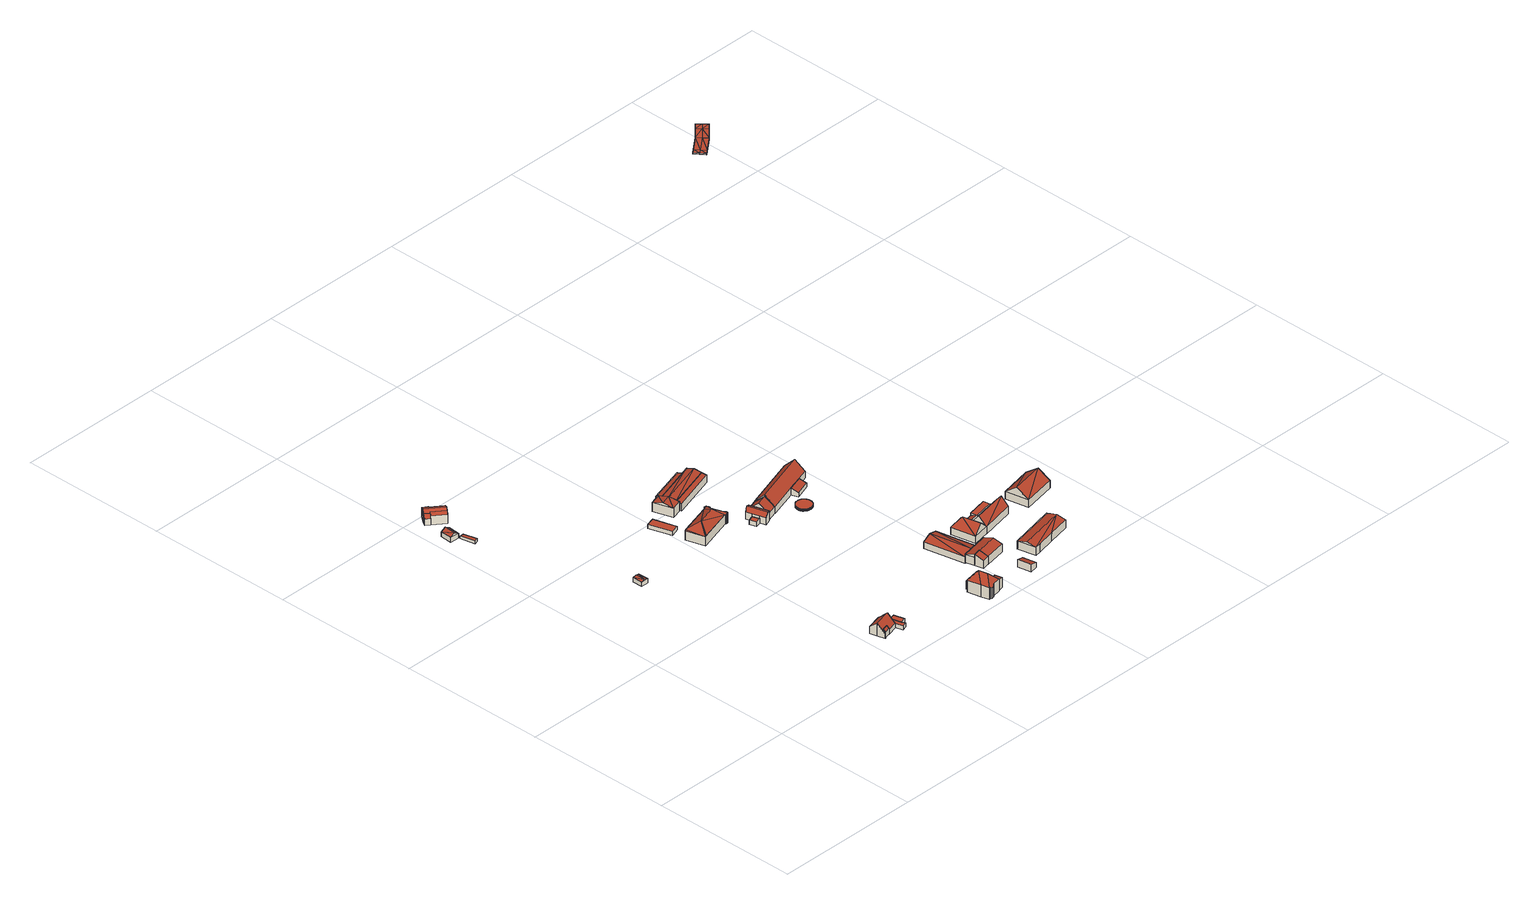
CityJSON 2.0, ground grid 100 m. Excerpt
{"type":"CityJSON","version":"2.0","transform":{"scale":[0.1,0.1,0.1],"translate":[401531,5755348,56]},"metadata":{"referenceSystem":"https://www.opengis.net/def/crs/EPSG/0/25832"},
"CityObjects":{
"building1":{"type":"Building","attributes":{"Gemeindeschluessel":"05515000","Geometrietyp2DReferenz":"3000","function":"31001_2700","roofType":"3100","measuredHeight":5.17},"geometry":[{"type":"Solid","lod":"2","boundaries":[[[[0,1,2,3]],[[4,5,1,0]],[[6,7,5,4]],[[3,2,7,6]],[[0,8,4]],[[6,9,3]],[[9,8,0]],[[0,3,9]],[[6,4,8]],[[8,9,6]],[[1,5,7,2]]]],"semantics":{"surfaces":[{"type":"WallSurface"},{"type":"RoofSurface"},{"type":"GroundSurface"}],"values":[[0,0,0,0,0,0,1,1,1,1,2]]}}]},
"building2":{"type":"Building","attributes":{"Gemeindeschluessel":"05515000","Geometrietyp2DReferenz":"3000","function":"31001_2700","roofType":"2100","measuredHeight":2.08},"geometry":[{"type":"Solid","lod":"2","boundaries":[[[[10,11,12,13]],[[14,15,11,10]],[[16,17,15,14]],[[13,12,17,16]],[[14,10,13,16]],[[11,15,17,12]]]],"semantics":{"surfaces":[{"type":"WallSurface"},{"type":"RoofSurface"},{"type":"GroundSurface"}],"values":[[0,0,0,0,1,2]]}}]},
"building3":{"type":"Building","attributes":{"Gemeindeschluessel":"05515000","Geometrietyp2DReferenz":"3000","function":"51009_1610","roofType":"2100","measuredHeight":7.01},"geometry":[{"type":"Solid","lod":"2","boundaries":[[[[18,19,20,21]],[[22,23,19,18]],[[24,25,23,22]],[[21,20,25,24]],[[22,18,21,24]],[[19,23,25,20]]]],"semantics":{"surfaces":[{"type":"WallSurface"},{"type":"RoofSurface"},{"type":"GroundSurface"}],"values":[[0,0,0,0,1,2]]}}]},
"building4":{"type":"Building","attributes":{"Gemeindeschluessel":"05515000","Geometrietyp2DReferenz":"3000","function":"31001_1310","roofType":"3100","measuredHeight":3.52},"geometry":[{"type":"Solid","lod":"2","boundaries":[[[[26,27,28,29]],[[30,31,27,26]],[[32,33,31,30]],[[29,28,33,32]],[[26,34,30]],[[32,35,29]],[[35,34,26]],[[26,29,35]],[[35,32,30]],[[30,34,35]],[[27,31,33,28]]]],"semantics":{"surfaces":[{"type":"WallSurface"},{"type":"RoofSurface"},{"type":"GroundSurface"}],"values":[[0,0,0,0,0,0,1,1,1,1,2]]}}]},
"building5":{"type":"Building","attributes":{"Gemeindeschluessel":"05515000","Geometrietyp2DReferenz":"3000","function":"31001_1000"},"address":[{"country":"Germany","locality":"Münster","thoroughfareNumber":"277","thoroughfareName":"Dingbängerweg"}],"children":["building5-1","building5-2"]},
"building5-1":{"type":"BuildingPart","attributes":{"roofType":"2100","measuredHeight":7.69},"parents":["building5"],"geometry":[{"type":"Solid","lod":"2","boundaries":[[[[36,37,38,39,40]],[[41,42,37,36]],[[43,44,45,42,41]],[[41,36,40,43]],[[37,42,45,38]],[[44,43,40,39]],[[38,45,44,39]]]],"semantics":{"surfaces":[{"type":"WallSurface"},{"type":"RoofSurface"},{"type":"GroundSurface"},{"type":"ClosureSurface"}],"values":[[0,0,0,1,2,0,3]]}}]},
"building5-2":{"type":"BuildingPart","attributes":{"roofType":"3100","measuredHeight":9},"parents":["building5"],"geometry":[{"type":"Solid","lod":"2","boundaries":[[[[46,47,48,49]],[[50,51,47,46]],[[52,53,51,50]],[[54,55,53,52]],[[56,57,55,54]],[[58,59,57,56]],[[39,38,59,58]],[[49,48,45,44]],[[56,54,52,50,46,58]],[[49,44,39,58,46]],[[47,51,53,55,57,59,38,45,48]],[[38,39,44,45]]]],"semantics":{"surfaces":[{"type":"WallSurface"},{"type":"RoofSurface"},{"type":"GroundSurface"},{"type":"ClosureSurface"}],"values":[[0,0,0,0,0,0,0,0,1,1,2,3]]}}]},
"building6":{"type":"Building","attributes":{"Gemeindeschluessel":"05515000","Geometrietyp2DReferenz":"3000","function":"51009_1610","roofType":"2100","measuredHeight":5.22},"geometry":[{"type":"Solid","lod":"2","boundaries":[[[[60,61,62,63]],[[64,65,61,60]],[[66,67,65,64]],[[63,62,67,66]],[[64,60,63,66]],[[61,65,67,62]]]],"semantics":{"surfaces":[{"type":"WallSurface"},{"type":"RoofSurface"},{"type":"GroundSurface"}],"values":[[0,0,0,0,1,2]]}}]},
"building7":{"type":"Building","attributes":{"Gemeindeschluessel":"05515000","Geometrietyp2DReferenz":"3000","function":"31001_1000","roofType":"3100","measuredHeight":8.99},"address":[{"country":"Germany","locality":"Münster","thoroughfareNumber":"11","thoroughfareName":"Altenroxeler Straße"}],"geometry":[{"type":"Solid","lod":"2","boundaries":[[[[68,69,70,71]],[[72,73,69,68]],[[74,75,73,72]],[[76,77,75,74]],[[78,79,77,76]],[[80,81,79,78]],[[82,83,81,80]],[[84,85,83,82]],[[86,87,85,84]],[[88,89,87,86]],[[90,91,89,88]],[[92,93,91,90]],[[71,70,93,92]],[[86,84,82,80,78,88]],[[76,74,72,68,71,92,90,88,78]],[[69,73,75,77,79,81,83,85,87,89,91,93,70]]]],"semantics":{"surfaces":[{"type":"WallSurface"},{"type":"RoofSurface"},{"type":"GroundSurface"}],"values":[[0,0,0,0,0,0,0,0,0,0,0,0,0,1,1,2]]}}]},
"building8":{"type":"Building","attributes":{"Gemeindeschluessel":"05515000","Geometrietyp2DReferenz":"3000","function":"51009_1610","roofType":"2100","measuredHeight":7.88},"geometry":[{"type":"Solid","lod":"2","boundaries":[[[[94,95,96,97]],[[98,99,95,94]],[[100,101,99,98]],[[97,96,101,100]],[[98,94,97,100]],[[95,99,101,96]]]],"semantics":{"surfaces":[{"type":"WallSurface"},{"type":"RoofSurface"},{"type":"GroundSurface"}],"values":[[0,0,0,0,1,2]]}}]},
"building9":{"type":"Building","attributes":{"Gemeindeschluessel":"05515000","Geometrietyp2DReferenz":"3000","function":"51009_1610","roofType":"1000","measuredHeight":2.69},"geometry":[{"type":"Solid","lod":"2","boundaries":[[[[92,102,103,104]],[[105,106,102,92]],[[107,108,106,105]],[[109,110,108,107]],[[111,112,110,109]],[[113,114,112,111]],[[104,103,114,113]],[[111,109,107,105,92,104,113]],[[102,106,108,110,112,114,103]]]],"semantics":{"surfaces":[{"type":"WallSurface"},{"type":"RoofSurface"},{"type":"GroundSurface"}],"values":[[0,0,0,0,0,0,0,1,2]]}}]},
"building10":{"type":"Building","attributes":{"Gemeindeschluessel":"05515000","Geometrietyp2DReferenz":"3000","function":"31001_2460","roofType":"1000","measuredHeight":2.69},"geometry":[{"type":"Solid","lod":"2","boundaries":[[[[107,108,110,109]],[[115,116,108,107]],[[117,118,116,115]],[[111,112,118,117]],[[109,110,112,111]],[[117,115,107,109,111]],[[108,116,118,112,110]]]],"semantics":{"surfaces":[{"type":"WallSurface"},{"type":"RoofSurface"},{"type":"GroundSurface"}],"values":[[0,0,0,0,0,1,2]]}}]},
"building11":{"type":"Building","attributes":{"Gemeindeschluessel":"05515000","Geometrietyp2DReferenz":"3000","function":"31001_2460","roofType":"1000","measuredHeight":2.63},"geometry":[{"type":"Solid","lod":"2","boundaries":[[[[119,120,121,122]],[[123,124,120,119]],[[125,126,124,123]],[[122,121,126,125]],[[123,119,122,125]],[[120,124,126,121]]]],"semantics":{"surfaces":[{"type":"WallSurface"},{"type":"RoofSurface"},{"type":"GroundSurface"}],"values":[[0,0,0,0,1,2]]}}]},
"building12":{"type":"Building","attributes":{"Gemeindeschluessel":"05515000","Geometrietyp2DReferenz":"3000","function":"31001_1000","roofType":"5000","measuredHeight":11.12},"address":[{"country":"Germany","locality":"Münster","thoroughfareNumber":"249","thoroughfareName":"Dingbängerweg"}],"geometry":[{"type":"Solid","lod":"2","boundaries":[[[[127,128,129,130]],[[131,132,128,127]],[[133,134,132,131]],[[135,136,134,133]],[[137,138,136,135]],[[139,140,138,137]],[[141,142,140,139]],[[143,144,142,141]],[[145,146,144,143]],[[147,148,146,145]],[[149,150,148,147]],[[151,152,150,149]],[[153,154,152,151]],[[155,156,154,153]],[[157,158,156,155]],[[159,160,158,157]],[[161,162,160,159]],[[163,164,162,161]],[[165,166,164,163]],[[167,168,166,165]],[[169,170,168,167]],[[171,172,170,169]],[[173,174,172,171]],[[175,176,174,173]],[[177,178,176,175]],[[179,180,178,177]],[[181,182,180,179]],[[183,184,182,181]],[[185,186,184,183]],[[187,188,186,185]],[[189,190,188,187]],[[191,192,190,189]],[[193,194,192,191]],[[195,196,194,193]],[[197,198,196,195]],[[199,200,198,197]],[[201,202,200,199]],[[203,204,202,201]],[[205,206,204,203]],[[207,208,206,205]],[[209,210,208,207]],[[211,212,210,209]],[[213,214,212,211]],[[215,216,214,213]],[[217,218,216,215]],[[219,220,218,217]],[[221,222,220,219]],[[223,224,222,221]],[[225,226,224,223]],[[227,228,226,225]],[[229,230,228,227]],[[231,232,230,229]],[[233,234,232,231]],[[235,236,234,233]],[[237,238,236,235]],[[239,240,238,237]],[[241,242,240,239]],[[243,244,242,241]],[[245,246,244,243]],[[130,129,246,245]],[[175,173,171]],[[175,171,169]],[[177,175,169]],[[177,169,167]],[[177,167,165]],[[179,177,165]],[[179,165,163]],[[181,179,163]],[[181,163,161]],[[183,181,161]],[[161,159,183]],[[207,205,203]],[[209,207,203]],[[209,203,201]],[[211,209,201]],[[211,201,199]],[[213,211,199]],[[213,199,197]],[[247,213,197]],[[247,197,195]],[[247,195,193]],[[247,193,191]],[[247,191,189]],[[247,189,187]],[[247,187,185]],[[183,159,157]],[[183,157,248]],[[249,247,185]],[[249,185,183]],[[183,248,249]],[[243,250,251]],[[243,251,252]],[[252,245,243]],[[248,155,153]],[[248,153,151]],[[248,151,149]],[[248,149,147]],[[248,147,145]],[[248,145,143]],[[248,143,141]],[[248,141,139]],[[248,139,137]],[[248,137,135]],[[248,135,133]],[[248,133,131]],[[248,131,127]],[[248,127,130]],[[249,248,130]],[[251,249,130]],[[130,252,251]],[[217,215,247]],[[219,217,247]],[[221,219,247]],[[223,221,247]],[[225,223,247]],[[227,225,247]],[[229,227,247]],[[231,229,247]],[[233,231,247]],[[235,233,247]],[[237,235,247]],[[239,237,247]],[[241,239,247]],[[241,247,249]],[[241,249,251]],[[251,250,241]],[[245,252,130]],[[213,247,215]],[[241,250,243]],[[155,248,157]],[[128,132,134,136,138,140,142,144,146,148,150,152,154,156,158,160,162,164,166,168,170,172,174,176,178,180,182,184,186,188,190,192,194,196,198,200,202,204,206,208,210,212,214,216,218,220,222,224,226,228,230,232,234,236,238,240,242,244,246,129]]]],"semantics":{"surfaces":[{"type":"WallSurface"},{"type":"RoofSurface"},{"type":"GroundSurface"}],"values":[[0,0,0,0,0,0,0,0,0,0,0,0,0,0,0,0,0,0,0,0,0,0,0,0,0,0,0,0,0,0,0,0,0,0,0,0,0,0,0,0,0,0,0,0,0,0,0,0,0,0,0,0,0,0,0,0,0,0,0,0,1,1,1,1,1,1,1,1,1,1,1,1,1,1,1,1,1,1,1,1,1,1,1,1,1,1,1,1,1,1,1,1,1,1,1,1,1,1,1,1,1,1,1,1,1,1,1,1,1,1,1,1,1,1,1,1,1,1,1,1,1,1,1,1,1,1,0,0,0,0,2]]}}]},
"building13":{"type":"Building","attributes":{"Gemeindeschluessel":"05515000","Geometrietyp2DReferenz":"3000","function":"31001_1000","roofType":"3100","measuredHeight":7.96},"geometry":[{"type":"Solid","lod":"2","boundaries":[[[[253,254,255,256]],[[257,258,254,253]],[[259,260,258,257]],[[261,262,260,259]],[[263,264,262,261]],[[256,255,264,263]],[[256,263,265,266]],[[266,267,256]],[[267,266,268,257]],[[257,253,267]],[[268,259,257]],[[268,266,265,261,259]],[[265,263,261]],[[267,253,256]],[[254,258,260,262,264,255]]]],"semantics":{"surfaces":[{"type":"WallSurface"},{"type":"RoofSurface"},{"type":"GroundSurface"}],"values":[[0,0,0,0,0,0,1,1,1,1,0,0,0,0,2]]}}]},
"building14":{"type":"Building","attributes":{"Gemeindeschluessel":"05515000","Geometrietyp2DReferenz":"3000","function":"31001_2700","roofType":"1000","measuredHeight":3.23},"geometry":[{"type":"Solid","lod":"2","boundaries":[[[[269,270,271,272]],[[273,274,270,269]],[[275,276,274,273]],[[272,271,276,275]],[[273,269,272,275]],[[270,274,276,271]]]],"semantics":{"surfaces":[{"type":"WallSurface"},{"type":"RoofSurface"},{"type":"GroundSurface"}],"values":[[0,0,0,0,1,2]]}}]},
"building15":{"type":"Building","attributes":{"Gemeindeschluessel":"05515000","Geometrietyp2DReferenz":"3000","function":"31001_1000"},"address":[{"country":"Germany","locality":"Münster","thoroughfareNumber":"215","thoroughfareName":"Dingbängerweg"}],"children":["building15-1","building15-2"]},
"building15-1":{"type":"BuildingPart","attributes":{"roofType":"3200","measuredHeight":13.62},"parents":["building15"],"geometry":[{"type":"Solid","lod":"2","boundaries":[[[[277,278,279,280]],[[281,282,278,277]],[[283,284,282,281]],[[285,286,284,283]],[[287,288,286,285]],[[289,290,288,287]],[[291,292,290,289]],[[293,294,292,291]],[[295,296,294,293]],[[297,298,299,296,295]],[[300,301,302,303,304]],[[305,306,301,300]],[[307,308,306,305]],[[309,310,308,307]],[[280,279,310,309]],[[309,307,305,300,304,311,312,280]],[[289,287,285,283,281,313,291]],[[293,291,313,312,295]],[[297,295,312,311]],[[280,312,313,277]],[[277,313,281]],[[278,282,284,286,288,290,292,294,296,299,314,302,301,306,308,310,279]],[[315,298,297,311]],[[314,299,298,315]],[[303,315,311,304]],[[302,314,315,303]]]],"semantics":{"surfaces":[{"type":"WallSurface"},{"type":"RoofSurface"},{"type":"GroundSurface"},{"type":"ClosureSurface"}],"values":[[0,0,0,0,0,0,0,0,0,0,0,0,0,0,0,1,1,1,1,1,1,2,0,3,0,3]]}}]},
"building15-2":{"type":"BuildingPart","attributes":{"roofType":"2100","measuredHeight":7.59},"parents":["building15"],"geometry":[{"type":"Solid","lod":"2","boundaries":[[[[316,317,299,298]],[[318,319,317,316]],[[320,321,319,318]],[[322,323,321,320]],[[303,302,323,322]],[[322,320,318,316,298,315,303]],[[317,319,321,323,302,314,299]],[[299,314,315,298]],[[314,302,303,315]]]],"semantics":{"surfaces":[{"type":"WallSurface"},{"type":"RoofSurface"},{"type":"GroundSurface"},{"type":"ClosureSurface"}],"values":[[0,0,0,0,0,1,2,3,3]]}}]},
"building16":{"type":"Building","attributes":{"Gemeindeschluessel":"05515000","Geometrietyp2DReferenz":"3000","function":"31001_2460","roofType":"3100","measuredHeight":7.84},"geometry":[{"type":"Solid","lod":"2","boundaries":[[[[324,325,326,327]],[[328,329,325,324]],[[330,331,329,328]],[[332,333,331,330]],[[334,335,333,332]],[[336,337,335,334]],[[338,339,337,336]],[[327,326,339,338]],[[324,327,338,340,341,328]],[[334,332,330,341,340,336]],[[341,330,328]],[[338,336,340]],[[325,329,331,333,335,337,339,326]]]],"semantics":{"surfaces":[{"type":"WallSurface"},{"type":"RoofSurface"},{"type":"GroundSurface"}],"values":[[0,0,0,0,0,0,0,0,1,1,0,0,2]]}}]},
"building17":{"type":"Building","attributes":{"Gemeindeschluessel":"05515000","Geometrietyp2DReferenz":"3000","function":"51009_1610","roofType":"2100","measuredHeight":5.63},"geometry":[{"type":"Solid","lod":"2","boundaries":[[[[342,343,344,345]],[[346,347,343,342]],[[348,349,347,346]],[[350,351,349,348]],[[345,344,351,350]],[[348,346,342,345,350]],[[343,347,349,351,344]]]],"semantics":{"surfaces":[{"type":"WallSurface"},{"type":"RoofSurface"},{"type":"GroundSurface"}],"values":[[0,0,0,0,0,1,2]]}}]},
"building18":{"type":"Building","attributes":{"Gemeindeschluessel":"05515000","Geometrietyp2DReferenz":"3000","function":"31001_1000","roofType":"2100","measuredHeight":5.02},"geometry":[{"type":"Solid","lod":"2","boundaries":[[[[352,353,354,355]],[[356,357,353,352]],[[358,359,357,356]],[[355,354,359,358]],[[356,352,355,358]],[[353,357,359,354]]]],"semantics":{"surfaces":[{"type":"WallSurface"},{"type":"RoofSurface"},{"type":"GroundSurface"}],"values":[[0,0,0,0,1,2]]}}]},
"building19":{"type":"Building","attributes":{"Gemeindeschluessel":"05515000","Geometrietyp2DReferenz":"3000","function":"31001_2700","roofType":"3100","measuredHeight":7.08},"geometry":[{"type":"Solid","lod":"2","boundaries":[[[[360,361,362,350]],[[363,364,361,360]],[[365,366,364,363]],[[350,362,366,365]],[[360,367,363]],[[365,368,350]],[[368,367,360]],[[360,350,368]],[[365,363,367]],[[367,368,365]],[[361,364,366,362]]]],"semantics":{"surfaces":[{"type":"WallSurface"},{"type":"RoofSurface"},{"type":"GroundSurface"}],"values":[[0,0,0,0,0,0,1,1,1,1,2]]}}]},
"building20":{"type":"Building","attributes":{"Gemeindeschluessel":"05515000","Geometrietyp2DReferenz":"3000","function":"51009_1610","roofType":"2100","measuredHeight":5.92},"geometry":[{"type":"Solid","lod":"2","boundaries":[[[[363,369,370,365]],[[371,372,369,363]],[[373,374,372,371]],[[375,376,374,373]],[[365,370,376,375]],[[373,371,363,365,375]],[[369,372,374,376,370]]]],"semantics":{"surfaces":[{"type":"WallSurface"},{"type":"RoofSurface"},{"type":"GroundSurface"}],"values":[[0,0,0,0,0,1,2]]}}]},
"building21":{"type":"Building","attributes":{"Gemeindeschluessel":"05515000","Geometrietyp2DReferenz":"3000","function":"31001_2700","roofType":"3100","measuredHeight":10.05},"geometry":[{"type":"Solid","lod":"2","boundaries":[[[[377,378,379,380]],[[381,382,378,377]],[[383,384,382,381]],[[380,379,384,383]],[[377,385,381]],[[383,386,380]],[[380,386,385,377]],[[381,385,386,383]],[[378,382,384,379]]]],"semantics":{"surfaces":[{"type":"WallSurface"},{"type":"RoofSurface"},{"type":"GroundSurface"}],"values":[[0,0,0,0,0,0,1,1,2]]}}]},
"building22":{"type":"Building","attributes":{"Gemeindeschluessel":"05515000","Geometrietyp2DReferenz":"3000","function":"31001_2460","roofType":"2100","measuredHeight":7.47},"geometry":[{"type":"Solid","lod":"2","boundaries":[[[[387,388,389,390]],[[391,392,388,387]],[[393,394,392,391]],[[390,389,394,393]],[[391,387,390,393]],[[388,392,394,389]]]],"semantics":{"surfaces":[{"type":"WallSurface"},{"type":"RoofSurface"},{"type":"GroundSurface"}],"values":[[0,0,0,0,1,2]]}}]},
"building23":{"type":"Building","attributes":{"Gemeindeschluessel":"05515000","Geometrietyp2DReferenz":"3000","function":"51003_1201","roofType":"1000","measuredHeight":1.45},"geometry":[{"type":"Solid","lod":"2","boundaries":[[[[395,396,397,398]],[[399,400,396,395]],[[401,402,400,399]],[[403,404,402,401]],[[405,406,404,403]],[[407,408,406,405]],[[409,410,408,407]],[[411,412,410,409]],[[413,414,412,411]],[[415,416,414,413]],[[417,418,416,415]],[[419,420,418,417]],[[421,422,420,419]],[[423,424,422,421]],[[425,426,424,423]],[[427,428,426,425]],[[429,430,428,427]],[[431,432,430,429]],[[433,434,432,431]],[[435,436,434,433]],[[437,438,436,435]],[[439,440,438,437]],[[441,442,440,439]],[[443,444,442,441]],[[445,446,444,443]],[[447,448,446,445]],[[449,450,448,447]],[[451,452,450,449]],[[453,454,452,451]],[[455,456,454,453]],[[457,458,456,455]],[[459,460,458,457]],[[461,462,460,459]],[[463,464,462,461]],[[465,466,464,463]],[[467,468,466,465]],[[469,470,468,467]],[[471,472,470,469]],[[473,474,472,471]],[[475,476,474,473]],[[477,478,476,475]],[[479,480,478,477]],[[481,482,480,479]],[[483,484,482,481]],[[485,486,484,483]],[[487,488,486,485]],[[489,490,488,487]],[[491,492,490,489]],[[493,494,492,491]],[[495,496,494,493]],[[497,498,496,495]],[[499,500,498,497]],[[501,502,500,499]],[[503,504,502,501]],[[505,506,504,503]],[[507,508,506,505]],[[509,510,508,507]],[[511,512,510,509]],[[513,514,512,511]],[[515,516,514,513]],[[517,518,516,515]],[[519,520,518,517]],[[521,522,520,519]],[[523,524,522,521]],[[525,526,524,523]],[[527,528,526,525]],[[529,530,528,527]],[[531,532,530,529]],[[533,534,532,531]],[[535,536,534,533]],[[537,538,536,535]],[[398,397,538,537]],[[535,533,531,529,527,525,523,521,519,517,515,513,511,509,507,505,503,501,499,497,495,493,491,489,487,485,483,481,479,477,475,473,471,469,467,465,463,461,459,457,455,453,451,449,447,445,443,441,439,437,435,433,431,429,427,425,423,421,419,417,415,413,411,409,407,405,403,401,399,395,398,537]],[[396,400,402,404,406,408,410,412,414,416,418,420,422,424,426,428,430,432,434,436,438,440,442,444,446,448,450,452,454,456,458,460,462,464,466,468,470,472,474,476,478,480,482,484,486,488,490,492,494,496,498,500,502,504,506,508,510,512,514,516,518,520,522,524,526,528,530,532,534,536,538,397]]]],"semantics":{"surfaces":[{"type":"WallSurface"},{"type":"RoofSurface"},{"type":"GroundSurface"}],"values":[[0,0,0,0,0,0,0,0,0,0,0,0,0,0,0,0,0,0,0,0,0,0,0,0,0,0,0,0,0,0,0,0,0,0,0,0,0,0,0,0,0,0,0,0,0,0,0,0,0,0,0,0,0,0,0,0,0,0,0,0,0,0,0,0,0,0,0,0,0,0,0,0,1,2]]}}]},
"building24":{"type":"Building","attributes":{"Gemeindeschluessel":"05515000","Geometrietyp2DReferenz":"3000","function":"31001_2700","roofType":"3100","measuredHeight":6.63},"geometry":[{"type":"Solid","lod":"2","boundaries":[[[[539,540,541,542]],[[543,544,540,539]],[[545,546,544,543]],[[542,541,546,545]],[[539,547,543]],[[545,548,542]],[[542,548,547]],[[547,539,542]],[[548,545,543]],[[543,547,548]],[[540,544,546,541]]]],"semantics":{"surfaces":[{"type":"WallSurface"},{"type":"RoofSurface"},{"type":"GroundSurface"}],"values":[[0,0,0,0,0,0,1,1,1,1,2]]}}]},
"building25":{"type":"Building","attributes":{"Gemeindeschluessel":"05515000","Geometrietyp2DReferenz":"3000","function":"31001_2700","roofType":"5000","measuredHeight":7.68},"geometry":[{"type":"Solid","lod":"2","boundaries":[[[[387,549,550,551]],[[552,553,549,387]],[[554,555,553,552]],[[556,557,555,554]],[[558,559,557,556]],[[560,561,559,558]],[[562,563,561,560]],[[551,550,563,562]],[[562,560,558,556,564,565,566,567]],[[551,567,566,387]],[[565,564,554,552]],[[566,565,552,387]],[[564,556,554]],[[567,551,562]],[[549,553,555,557,559,561,563,550]]]],"semantics":{"surfaces":[{"type":"WallSurface"},{"type":"RoofSurface"},{"type":"GroundSurface"}],"values":[[0,0,0,0,0,0,0,0,1,1,0,0,0,0,2]]}}]},
"building26":{"type":"Building","attributes":{"Gemeindeschluessel":"05515000","Geometrietyp2DReferenz":"3000","function":"31001_2000","roofType":"2100","measuredHeight":5.47},"geometry":[{"type":"Solid","lod":"2","boundaries":[[[[568,569,570,571]],[[572,573,569,568]],[[574,575,573,572]],[[571,570,575,574]],[[572,568,571,574]],[[569,573,575,570]]]],"semantics":{"surfaces":[{"type":"WallSurface"},{"type":"RoofSurface"},{"type":"GroundSurface"}],"values":[[0,0,0,0,1,2]]}}]},
"building27":{"type":"Building","attributes":{"Gemeindeschluessel":"05515000","Geometrietyp2DReferenz":"3000","function":"31001_2000","roofType":"3100","measuredHeight":11.12},"geometry":[{"type":"Solid","lod":"2","boundaries":[[[[576,577,578,579]],[[580,581,577,576]],[[582,583,581,580]],[[584,585,583,582]],[[586,587,585,584]],[[588,589,587,586]],[[590,591,589,588]],[[592,593,591,590]],[[594,595,593,592]],[[579,578,595,594]],[[588,586,584,582,590]],[[580,576,579,594,592,590,582]],[[577,581,583,585,587,589,591,593,595,578]]]],"semantics":{"surfaces":[{"type":"WallSurface"},{"type":"RoofSurface"},{"type":"GroundSurface"}],"values":[[0,0,0,0,0,0,0,0,0,0,1,1,2]]}}]},
"building28":{"type":"Building","attributes":{"Gemeindeschluessel":"05515000","Geometrietyp2DReferenz":"3000","function":"31001_2700","roofType":"2100","measuredHeight":4.7},"geometry":[{"type":"Solid","lod":"2","boundaries":[[[[596,597,598,599]],[[600,601,597,596]],[[602,603,601,600]],[[599,598,603,602]],[[600,596,599,602]],[[597,601,603,598]]]],"semantics":{"surfaces":[{"type":"WallSurface"},{"type":"RoofSurface"},{"type":"GroundSurface"}],"values":[[0,0,0,0,1,2]]}}]},
"building29":{"type":"Building","attributes":{"Gemeindeschluessel":"05515000","Geometrietyp2DReferenz":"3000","function":"31001_2700","roofType":"5000","measuredHeight":10.7},"geometry":[{"type":"Solid","lod":"2","boundaries":[[[[604,605,606,607]],[[608,609,605,604]],[[610,611,609,608]],[[607,606,611,610]],[[604,612,608]],[[610,613,607]],[[607,613,612]],[[612,604,607]],[[613,610,608]],[[608,612,613]],[[605,609,611,606]]]],"semantics":{"surfaces":[{"type":"WallSurface"},{"type":"RoofSurface"},{"type":"GroundSurface"}],"values":[[0,0,0,0,1,0,1,1,1,1,2]]}}]},
"building30":{"type":"Building","attributes":{"Gemeindeschluessel":"05515000","Geometrietyp2DReferenz":"3000","function":"31001_2700","roofType":"5000","measuredHeight":7.34},"geometry":[{"type":"Solid","lod":"2","boundaries":[[[[614,615,616,617]],[[618,619,615,614]],[[620,621,619,618]],[[622,623,621,620]],[[624,625,623,622]],[[617,616,625,624]],[[614,617,626,627]],[[618,627,620]],[[622,620,627,624]],[[626,624,627]],[[627,618,614]],[[626,617,624]],[[615,619,621,623,625,616]]]],"semantics":{"surfaces":[{"type":"WallSurface"},{"type":"RoofSurface"},{"type":"GroundSurface"}],"values":[[0,0,0,0,0,0,1,1,1,1,0,0,2]]}}]},
"building31":{"type":"Building","attributes":{"Gemeindeschluessel":"05515000","Geometrietyp2DReferenz":"3000","function":"31001_2700"},"address":[{"country":"Germany","locality":"Münster","thoroughfareNumber":"225","thoroughfareName":"Dingbängerweg"}],"children":["building31-1","building31-2"]},
"building31-1":{"type":"BuildingPart","attributes":{"roofType":"2100","measuredHeight":6.54},"parents":["building31"],"geometry":[{"type":"Solid","lod":"2","boundaries":[[[[628,629,630,631,632]],[[633,634,635,636,637]],[[632,631,634,633]],[[637,628,632,633]],[[630,635,634,631]],[[636,629,628,637]],[[635,630,629,636]]]],"semantics":{"surfaces":[{"type":"WallSurface"},{"type":"RoofSurface"},{"type":"GroundSurface"},{"type":"ClosureSurface"}],"values":[[0,0,0,1,2,0,3]]}}]},
"building31-2":{"type":"BuildingPart","attributes":{"roofType":"3100","measuredHeight":10.76},"parents":["building31"],"geometry":[{"type":"Solid","lod":"2","boundaries":[[[[636,635,638,639]],[[640,641,630,629]],[[642,643,641,640]],[[644,645,643,642]],[[639,638,645,644]],[[639,646,647]],[[639,644,646]],[[646,642,647]],[[640,629,636,647,642]],[[647,636,639]],[[646,644,642]],[[635,630,641,643,645,638]],[[635,636,629,630]]]],"semantics":{"surfaces":[{"type":"WallSurface"},{"type":"RoofSurface"},{"type":"GroundSurface"},{"type":"ClosureSurface"}],"values":[[0,0,0,0,0,1,1,1,1,0,0,2,3]]}}]},
"building32":{"type":"Building","attributes":{"Gemeindeschluessel":"05515000","Geometrietyp2DReferenz":"3000","function":"51009_1610","roofType":"9999","measuredHeight":6},"geometry":[{"type":"Solid","lod":"2","boundaries":[[[[648,649,650,651]],[[649,652,653,650]],[[648,654,652,649]],[[651,655,654,648]],[[650,653,655,651]],[[652,654,655,653]]]],"semantics":{"surfaces":[{"type":"RoofSurface"},{"type":"WallSurface"},{"type":"GroundSurface"}],"values":[[0,1,1,1,1,2]]}}]},
"building33":{"type":"Building","attributes":{"Gemeindeschluessel":"05515000","Geometrietyp2DReferenz":"3000","function":"31001_2700","roofType":"3100","measuredHeight":10.98},"geometry":[{"type":"Solid","lod":"2","boundaries":[[[[656,657,658,659]],[[660,661,657,656]],[[662,663,661,660]],[[659,658,663,662]],[[656,664,660]],[[662,665,659]],[[665,664,656]],[[656,659,665]],[[662,660,664]],[[664,665,662]],[[657,661,663,658]]]],"semantics":{"surfaces":[{"type":"WallSurface"},{"type":"RoofSurface"},{"type":"GroundSurface"}],"values":[[0,0,0,0,0,0,1,1,1,1,2]]}}]},
"building34":{"type":"Building","attributes":{"Geometrietyp2DReferenz":"2000","Gemeindeschluessel":"05515000","function":"53001_1800","roofType":"9999","measuredHeight":1},"geometry":[{"type":"Solid","lod":"2","boundaries":[[[[666,667,668]],[[669,670,671]],[[670,666,671]],[[672,673,669]],[[673,670,669]],[[674,675,672]],[[675,673,672]],[[676,677,674]],[[677,675,674]],[[678,679,676]],[[679,677,676]],[[680,681,678]],[[681,679,678]],[[682,683,680]],[[683,681,680]],[[684,685,682]],[[685,683,682]],[[686,687,684]],[[687,685,684]],[[688,689,686]],[[689,687,686]],[[690,691,688]],[[691,689,688]],[[692,693,690]],[[693,691,690]],[[668,667,692]],[[667,693,692]],[[671,666,668]],[[675,677,679]],[[675,679,694]],[[694,679,681]],[[694,681,695]],[[695,681,696]],[[696,681,683]],[[696,683,687]],[[687,683,685]],[[673,675,694]],[[673,694,670]],[[670,694,695]],[[670,695,666]],[[666,695,667]],[[667,695,693]],[[693,695,696]],[[693,696,691]],[[691,696,689]],[[689,696,687]],[[674,678,676]],[[674,697,678]],[[697,680,678]],[[697,698,680]],[[698,699,680]],[[699,682,680]],[[699,686,682]],[[686,684,682]],[[672,697,674]],[[672,669,697]],[[669,698,697]],[[669,671,698]],[[671,668,698]],[[668,692,698]],[[692,699,698]],[[692,690,699]],[[690,688,699]],[[688,686,699]]]],"semantics":{"surfaces":[{"type":"WallSurface"},{"type":"GroundSurface"},{"type":"RoofSurface"}],"values":[[0,0,0,0,0,0,0,0,0,0,0,0,0,0,0,0,0,0,0,0,0,0,0,0,0,0,0,0,1,1,1,1,1,1,1,1,1,1,1,1,1,1,1,1,1,1,2,2,2,2,2,2,2,2,2,2,2,2,2,2,2,2,2,2]]}}]}
},
"vertices":[
[5,2700,125],[5,2700,92],[1,2621,92],[1,2621,125],[68,2697,125],[68,2697,92],[63,2618,125],[63,2618,92],[37,2699,144],[32,2619,144],
[87,2508,112],[87,2508,93],[111,2518,93],[111,2518,114],[64,2607,112],[64,2607,93],[89,2605,114],[89,2605,93],
[46,2823,138],[46,2823,94],[59,2840,94],[59,2840,164],[17,2844,138],[17,2844,94],[30,2862,164],[30,2862,94],
[444,1598,113],[444,1598,84],[444,1530,84],[444,1530,113],[493,1598,113],[493,1598,84],[494,1530,113],[494,1530,84],[469,1598,120],[469,1530,120],
[125,2764,157],[125,2764,93],[138,2781,93],[138,2781,163],[138,2781,170],[46,2823,157],[46,2823,93],[59,2840,170],[59,2840,163],[59,2840,93],
[39,2875,183],[39,2875,93],[30,2862,93],[30,2862,163],[73,2920,157],[73,2920,93],[104,2896,157],[104,2896,93],[97,2887,163],[97,2887,93],[174,2829,163],[174,2829,93],[147,2794,183],[147,2794,93],
[1104,197,97],[1104,197,60],[1100,213,60],[1100,213,113],[1063,186,97],[1063,186,60],[1059,202,113],[1059,202,60],
[1100,213,105],[1100,213,55],[1104,197,55],[1104,197,87],[1059,202,105],[1059,202,55],[1063,186,87],[1063,186,55],[1059,185,87],[1059,185,55],[1045,236,145],[1045,236,55],[1033,285,105],[1033,285,55],[1135,312,105],[1135,312,55],[1146,270,139],[1146,270,55],[1160,274,139],[1160,274,55],[1162,266,145],[1162,266,55],[1162,265,144],[1162,265,55],[1175,216,87],[1175,216,55],
[1160,274,138],[1160,274,59],[1149,315,59],[1149,315,98],[1146,270,138],[1146,270,59],[1135,312,98],[1135,312,59],
[1175,216,60],[1188,167,60],[1188,167,87],[1162,265,87],[1162,265,60],[1191,273,87],[1191,273,60],[1210,200,87],[1210,200,60],[1213,201,87],[1213,201,60],[1220,176,87],[1220,176,60],
[1230,283,87],[1230,283,60],[1249,211,87],[1249,211,60],
[946,1763,103],[946,1763,76],[1003,1780,76],[1003,1780,103],[900,1916,103],[900,1916,76],[957,1933,103],[957,1933,76],
[1205,1760,134],[1205,1760,70],[1205,1758,70],[1205,1758,134],[1207,1762,134],[1207,1762,70],[1208,1764,134],[1208,1764,70],[1210,1766,134],[1210,1766,70],[1212,1767,134],[1212,1767,70],[1213,1768,134],[1213,1768,70],[1215,1769,134],[1215,1769,70],[1216,1769,134],[1216,1769,70],[1218,1770,134],[1218,1770,70],[1220,1770,134],[1220,1770,70],[1223,1770,134],[1223,1770,70],[1225,1770,134],[1225,1770,70],[1228,1769,134],[1228,1769,70],[1229,1768,134],[1229,1768,70],[1231,1767,134],[1231,1767,70],[1233,1765,134],[1233,1765,70],[1235,1764,134],[1235,1764,70],[1236,1762,134],[1236,1762,70],[1237,1760,134],[1237,1760,70],[1238,1758,134],[1238,1758,70],[1238,1756,134],[1238,1756,70],[1238,1754,134],[1238,1754,70],[1239,1753,134],[1239,1753,70],[1238,1750,134],[1238,1750,70],[1238,1748,134],[1238,1748,70],[1237,1746,134],[1237,1746,70],[1236,1743,134],[1236,1743,70],[1235,1742,134],[1235,1742,70],[1259,1660,134],[1259,1660,70],[1261,1659,134],[1261,1659,70],[1263,1658,134],[1263,1658,70],[1265,1657,134],[1265,1657,70],[1267,1655,134],[1267,1655,70],[1268,1653,134],[1268,1653,70],[1269,1652,134],[1269,1652,70],[1270,1650,134],[1270,1650,70],[1271,1648,134],[1271,1648,70],[1271,1647,134],[1271,1647,70],[1271,1644,134],[1271,1644,70],[1271,1642,134],[1271,1642,70],[1271,1640,134],[1271,1640,70],[1270,1637,134],[1270,1637,70],[1269,1635,134],[1269,1635,70],[1269,1634,134],[1269,1634,70],[1267,1632,134],[1267,1632,70],[1265,1630,134],[1265,1630,70],[1263,1629,134],[1263,1629,70],[1261,1628,134],[1261,1628,70],[1260,1627,134],[1260,1627,70],[1258,1626,134],[1258,1626,70],[1256,1626,134],[1256,1626,70],[1254,1626,134],[1254,1626,70],[1252,1626,134],[1252,1626,70],[1250,1626,134],[1250,1626,70],[1247,1627,134],[1247,1627,70],[1245,1628,134],[1245,1628,70],[1244,1629,134],[1244,1629,70],[1007,1557,134],[1007,1557,70],[969,1686,134],[969,1686,70],[1269,1635,136],[1230,1768,135],[1184,1681,182],[1012,1559,136],[1055,1642,182],[977,1689,138],
[1041,2014,139],[1041,2014,76],[1080,1884,76],[1080,1884,139],[1114,2036,139],[1114,2036,76],[1120,2017,139],[1120,2017,76],[1147,1925,139],[1147,1925,76],[1153,1906,139],[1153,1906,76],[1147,1925,144],[1133,1971,156],[1061,1949,156],[1120,2017,144],
[1387,1492,102],[1387,1492,69],[1372,1538,69],[1372,1538,102],[1350,1481,102],[1350,1481,69],[1335,1526,102],[1335,1526,69],
[1729,62,151],[1729,62,69],[1742,8,69],[1742,8,151],[1708,155,151],[1708,155,69],[1728,159,151],[1728,159,69],[1724,179,127],[1724,179,69],[1752,185,127],[1752,185,69],[1756,165,151],[1756,165,69],[1811,178,151],[1811,178,69],[1811,177,151],[1811,177,69],[1823,124,151],[1823,124,69],[1833,79,151],[1833,79,145],[1833,79,69],[1786,18,151],[1786,18,69],[1843,31,69],[1843,31,145],[1843,31,150],[1775,9,143],[1775,9,69],[1761,6,143],[1761,6,69],[1748,10,151],[1748,10,69],[1843,32,151],[1782,64,205],[1769,123,205],[1843,32,69],[1843,32,145],
[1868,87,140],[1868,87,69],[1879,40,140],[1879,40,69],[1844,32,145],[1844,32,69],[1844,31,145],[1844,31,69],
[1438,1469,143],[1438,1469,71],[1399,1590,71],[1399,1590,143],[1439,1466,143],[1439,1466,71],[1399,1454,119],[1399,1454,71],[1387,1492,119],[1387,1492,71],[1372,1538,119],[1372,1538,71],[1359,1579,119],[1359,1579,71],[1398,1592,143],[1398,1592,71],[1378,1586,149],[1419,1460,149],
[1109,2052,126],[1109,2052,80],[1114,2036,80],[1114,2036,131],[1370,2129,126],[1370,2129,80],[1380,2096,136],[1380,2096,80],[1120,2017,136],[1120,2017,80],
[1833,79,121],[1833,79,71],[1868,87,71],[1868,87,111],[1811,177,121],[1811,177,71],[1846,185,111],[1846,185,71],
[1429,2111,136],[1429,2111,78],[1120,2017,78],[1457,2020,136],[1457,2020,78],[1147,1925,136],[1147,1925,78],[1443,2065,148],[1133,1971,148],
[1457,2020,77],[1147,1925,77],[1467,1988,127],[1467,1988,77],[1157,1893,127],[1157,1893,77],[1153,1906,130],[1153,1906,77],
[1438,1469,119],[1438,1469,73],[1513,1493,73],[1513,1493,119],[1399,1590,119],[1399,1590,73],[1474,1614,119],[1474,1614,73],[1418,1529,173],[1493,1553,173],
[1998,263,120],[1998,263,67],[1986,322,67],[1986,322,142],[1946,252,120],[1946,252,67],[1934,311,142],[1934,311,67],
[1731,1406,89],[1731,1406,75],[1732,1411,75],[1732,1411,89],[1729,1402,89],[1729,1402,75],[1727,1397,89],[1727,1397,75],[1724,1392,89],[1724,1392,75],[1720,1388,89],[1720,1388,75],[1716,1384,89],[1716,1384,75],[1712,1380,89],[1712,1380,75],[1707,1377,89],[1707,1377,75],[1702,1374,89],[1702,1374,75],[1697,1372,89],[1697,1372,75],[1691,1371,89],[1691,1371,75],[1686,1370,89],[1686,1370,75],[1680,1370,89],[1680,1370,75],[1675,1370,89],[1675,1370,75],[1670,1371,89],[1670,1371,75],[1665,1372,89],[1665,1372,75],[1661,1374,89],[1661,1374,75],[1657,1376,89],[1657,1376,75],[1653,1378,89],[1653,1378,75],[1650,1381,89],[1650,1381,75],[1647,1383,89],[1647,1383,75],[1644,1386,89],[1644,1386,75],[1641,1388,89],[1641,1388,75],[1639,1391,89],[1639,1391,75],[1638,1393,89],[1638,1393,75],[1636,1396,89],[1636,1396,75],[1635,1399,89],[1635,1399,75],[1633,1401,89],[1633,1401,75],[1632,1405,89],[1632,1405,75],[1631,1408,89],[1631,1408,75],[1630,1412,89],[1630,1412,75],[1629,1415,89],[1629,1415,75],[1629,1419,89],[1629,1419,75],[1629,1424,89],[1629,1424,75],[1629,1428,89],[1629,1428,75],[1630,1433,89],[1630,1433,75],[1631,1438,89],[1631,1438,75],[1633,1442,89],[1633,1442,75],[1636,1447,89],[1636,1447,75],[1638,1452,89],[1638,1452,75],[1642,1456,89],[1642,1456,75],[1646,1460,89],[1646,1460,75],[1650,1464,89],[1650,1464,75],[1655,1467,89],[1655,1467,75],[1660,1470,89],[1660,1470,75],[1666,1472,89],[1666,1472,75],[1671,1473,89],[1671,1473,75],[1677,1474,89],[1677,1474,75],[1682,1474,89],[1682,1474,75],[1687,1474,89],[1687,1474,75],[1692,1473,89],[1692,1473,75],[1697,1471,89],[1697,1471,75],[1701,1470,89],[1701,1470,75],[1706,1468,89],[1706,1468,75],[1709,1466,89],[1709,1466,75],[1713,1463,89],[1713,1463,75],[1716,1461,89],[1716,1461,75],[1718,1458,89],[1718,1458,75],[1721,1456,89],[1721,1456,75],[1723,1453,89],[1723,1453,75],[1724,1450,89],[1724,1450,75],[1726,1448,89],[1726,1448,75],[1727,1445,89],[1727,1445,75],[1729,1442,89],[1729,1442,75],[1730,1439,89],[1730,1439,75],[1731,1436,89],[1731,1436,75],[1732,1432,89],[1732,1432,75],[1733,1429,89],[1733,1429,75],[1733,1425,89],[1733,1425,75],[1733,1420,89],[1733,1420,75],[1733,1416,89],[1733,1416,75],
[1868,652,100],[1868,652,55],[1925,375,55],[1925,375,100],[1993,677,100],[1993,677,55],[2050,401,100],[2050,401,55],[1931,664,121],[1988,388,121],
[1998,263,64],[2142,292,64],[2142,292,120],[1986,322,120],[1986,322,64],[1934,311,120],[1934,311,64],[1921,374,120],[1921,374,64],[1925,375,120],[1925,375,64],[2050,401,120],[2050,401,64],[2116,414,120],[2116,414,64],[1934,311,141],[1986,322,141],[1986,321,141],[2130,351,141],
[2109,28,122],[2109,28,67],[2162,39,67],[2162,39,104],[2090,119,122],[2090,119,67],[2143,130,104],[2143,130,67],
[1513,1490,122],[1513,1490,74],[1708,1553,74],[1708,1553,122],[1513,1493,124],[1513,1493,74],[1493,1553,185],[1493,1553,74],[1474,1614,124],[1474,1614,74],[1473,1616,122],[1473,1616,74],[1851,1739,121],[1851,1739,74],[1871,1675,185],[1871,1675,74],[1891,1612,121],[1891,1612,74],[1813,1587,122],[1813,1587,74],
[1708,1553,124],[1708,1553,77],[1724,1507,77],[1724,1507,104],[1813,1587,124],[1813,1587,77],[1829,1541,104],[1829,1541,77],
[2070,631,108],[2070,631,59],[2105,465,59],[2105,465,108],[2187,657,108],[2187,657,59],[2223,490,108],[2223,490,59],[2138,598,165],[2164,478,165],
[2544,319,120],[2544,319,63],[2225,249,63],[2225,249,120],[2571,195,120],[2571,195,63],[2421,162,120],[2421,162,63],[2295,134,120],[2295,134,63],[2252,125,120],[2252,125,63],[2239,184,137],[2558,254,137],
[2256,596,121],[2256,596,105],[2256,596,55],[2246,641,55],[2246,641,101],[2193,628,101],[2193,628,55],[2202,585,55],[2202,585,105],[2202,585,120],
[2223,490,55],[2223,490,105],[2390,625,105],[2390,625,55],[2435,634,105],[2435,634,55],[2455,540,105],[2455,540,55],[2445,587,163],[2212,538,163],
[2390,625,116],[2382,669,116],[2246,641,116],[2256,596,116],[2382,669,56],[2246,641,56],[2390,625,56],[2256,596,56],
[2778,705,104],[2778,705,53],[2552,659,53],[2552,659,104],[2810,548,104],[2810,548,53],[2584,502,104],[2584,502,53],[2794,627,163],[2568,581,163],
[4036,4419,11],[4038,4420,11],[4038,4420,21],[3942,4345,20],[3942,4345,10],[4036,4419,21],[3918,4326,20],[3918,4326,10],[3893,4357,20],[3893,4357,10],[3869,4389,20],[3869,4389,10],[3893,4408,20],[3893,4408,10],[3986,4481,21],[3986,4481,11],[4052,4543,20],[4052,4543,10],[4089,4578,20],[4089,4578,10],[4116,4549,20],[4116,4549,10],[4144,4520,20],[4144,4520,10],[4107,4485,20],[4107,4485,10],[4039,4421,21],[4039,4421,11],[3917,4376,10],[4012,4450,11],[4080,4514,10],[3917,4376,20],[4012,4450,21],[4080,4514,20]
]}
